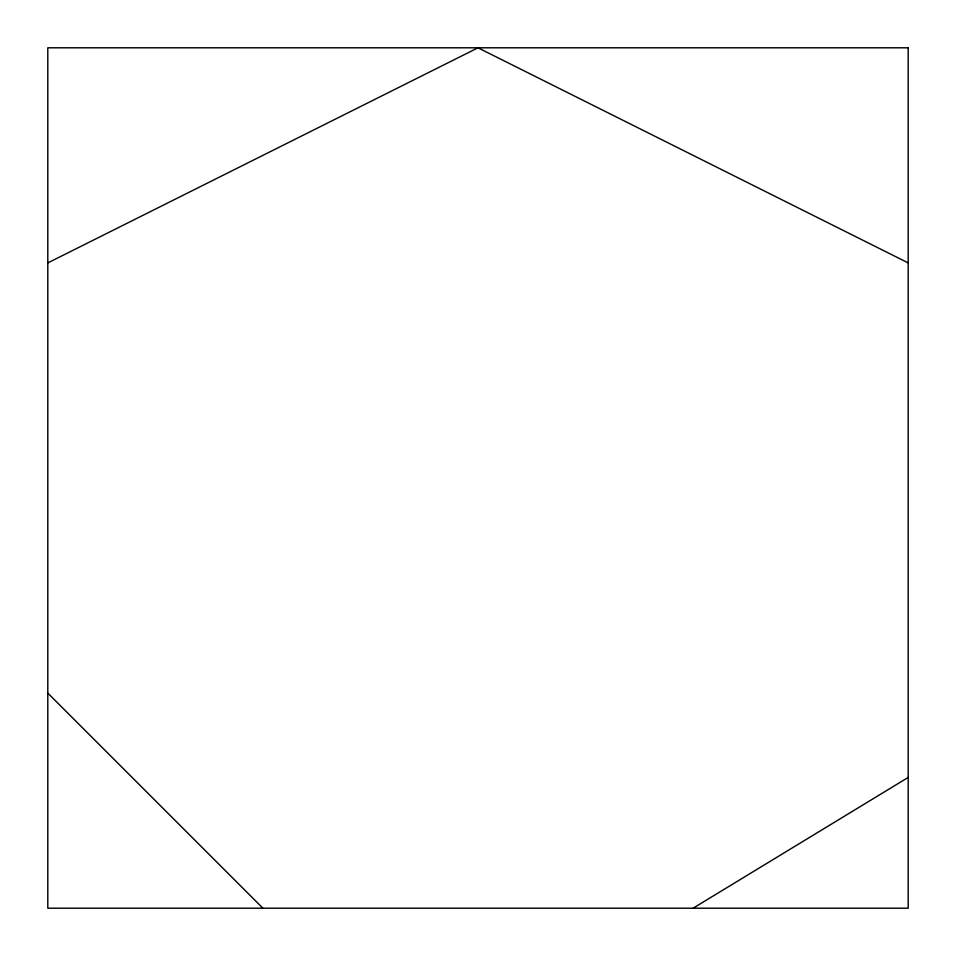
<?xml version="1.0" encoding="UTF-8"?>
<svg xmlns="http://www.w3.org/2000/svg" width="956" height="956" viewBox="0 0 956 956"><rect width="100%" height="100%" fill="white"/><g stroke="black" fill="none" stroke-linecap="round" stroke-linejoin="round"><path stroke-width="1.43" d="M693.1 908.2L908.2 777.431M47.8 262.9L478 47.8L908.2 262.9M47.8 693.1L262.9 908.2M908.2 47.8L47.8 47.8L47.8 908.2L908.2 908.2L908.2 47.8"/></g></svg>
